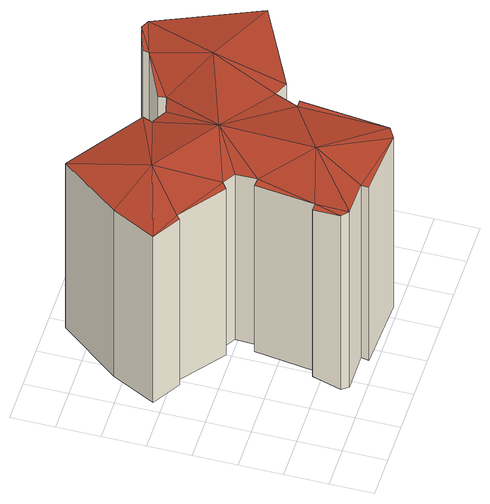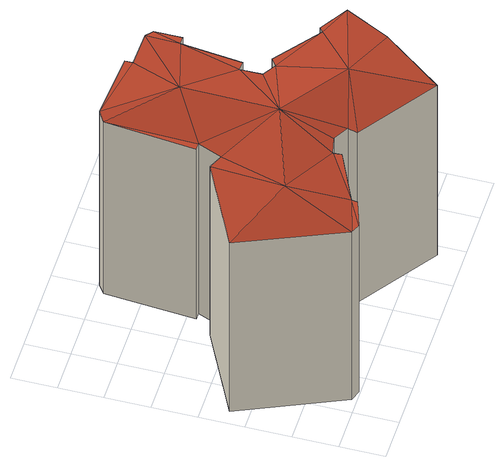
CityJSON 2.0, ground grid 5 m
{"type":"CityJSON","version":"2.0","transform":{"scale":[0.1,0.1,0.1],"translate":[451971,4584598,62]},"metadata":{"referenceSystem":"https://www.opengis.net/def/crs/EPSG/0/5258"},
"CityObjects":{
"building1":{"type":"Building","geometry":[{"type":"MultiSurface","lod":"3","boundaries":[[[0,1,2,3]],[[3,2,4,5]],[[5,4,6,7]],[[7,6,8,9]],[[9,8,10,11]],[[11,10,12,13]],[[13,12,14,15]],[[15,14,16,17]],[[17,16,18,19]],[[19,18,20,21]],[[21,20,22,23]],[[23,22,24,25]],[[25,24,26,27]],[[27,26,28,29]],[[29,28,30,31]],[[31,30,32,33]],[[33,32,34,35]],[[35,34,36,37]],[[37,36,38,39]],[[39,38,40,41]],[[41,40,42,43]],[[43,42,44,45]],[[45,44,46,47]],[[47,46,48,49]],[[49,48,50,51]],[[51,50,52,53]],[[53,52,54,55]],[[55,54,56,57]],[[57,56,58,59]],[[59,58,60,61]],[[61,60,62,63]],[[63,62,1,0]],[[36,34,64]],[[34,30,64]],[[48,42,64]],[[40,38,36]],[[40,64,42]],[[46,44,48]],[[48,44,42]],[[65,52,64]],[[64,40,36]],[[28,65,30]],[[30,34,32]],[[52,48,64]],[[50,48,52]],[[26,66,28]],[[66,65,28]],[[56,54,65]],[[54,52,65]],[[56,67,60]],[[65,8,67]],[[65,64,30]],[[58,56,60]],[[2,1,67]],[[1,62,60]],[[12,66,16]],[[66,26,24]],[[4,2,67]],[[67,56,65]],[[65,10,8]],[[10,65,12]],[[12,65,66]],[[6,67,8]],[[1,60,67]],[[14,12,16]],[[16,66,22]],[[18,16,20]],[[22,20,16]],[[22,66,24]],[[4,67,6]],[[41,31,37]],[[37,31,35]],[[53,31,41]],[[41,37,39]],[[43,49,41]],[[47,49,45]],[[49,43,45]],[[31,55,29]],[[31,33,35]],[[53,41,49]],[[51,53,49]],[[25,27,17]],[[11,29,55]],[[57,9,55]],[[55,31,53]],[[57,61,9]],[[25,17,23]],[[59,61,57]],[[9,61,3]],[[0,61,63]],[[11,55,9]],[[27,29,17]],[[13,29,11]],[[7,9,5]],[[3,61,0]],[[15,17,13]],[[17,29,13]],[[19,21,17]],[[23,17,21]],[[5,9,3]]],"semantics":{"surfaces":[{"type":"WallSurface","name":"Wall 0"},{"type":"WallSurface","name":"Wall 1"},{"type":"WallSurface","name":"Wall 2"},{"type":"WallSurface","name":"Wall 3"},{"type":"WallSurface","name":"Wall 4"},{"type":"WallSurface","name":"Wall 5"},{"type":"WallSurface","name":"Wall 6"},{"type":"WallSurface","name":"Wall 7"},{"type":"WallSurface","name":"Wall 8"},{"type":"WallSurface","name":"Wall 9"},{"type":"WallSurface","name":"Wall 10"},{"type":"WallSurface","name":"Wall 11"},{"type":"WallSurface","name":"Wall 12"},{"type":"WallSurface","name":"Wall 13"},{"type":"WallSurface","name":"Wall 14"},{"type":"WallSurface","name":"Wall 15"},{"type":"WallSurface","name":"Wall 16"},{"type":"WallSurface","name":"Wall 17"},{"type":"WallSurface","name":"Wall 18"},{"type":"WallSurface","name":"Wall 19"},{"type":"WallSurface","name":"Wall 20"},{"type":"WallSurface","name":"Wall 21"},{"type":"WallSurface","name":"Wall 22"},{"type":"WallSurface","name":"Wall 23"},{"type":"WallSurface","name":"Wall 24"},{"type":"WallSurface","name":"Wall 25"},{"type":"WallSurface","name":"Wall 26"},{"type":"WallSurface","name":"Wall 27"},{"type":"WallSurface","name":"Wall 28"},{"type":"WallSurface","name":"Wall 29"},{"type":"WallSurface","name":"Wall 30"},{"type":"WallSurface","name":"Wall 31"},{"type":"RoofSurface","name":"Roof"},{"type":"FloorSurface","name":"Floor"}],"values":[0,1,2,3,4,5,6,7,8,9,10,11,12,13,14,15,16,17,18,19,20,21,22,23,24,25,26,27,28,29,30,31,32,32,32,32,32,32,32,32,32,32,32,32,32,32,32,32,32,32,32,32,32,32,32,32,32,32,32,32,32,32,32,32,32,32,32,32,32,32,33,33,33,33,33,33,33,33,33,33,33,33,33,33,33,33,33,33,33,33,33,33,33,33,33,33,33,33,33,33]}}]}
},
"vertices":[
[0,208,21],[0,208,275],[25,258,275],[25,258,21],[77,326,275],[77,326,23],[164,266,275],[164,266,23],[160,255,275],[160,255,23],[178,245,275],[178,245,23],[198,250,275],[198,250,24],[197,259,275],[197,259,24],[256,286,275],[256,286,26],[257,293,275],[257,293,26],[289,304,275],[289,304,28],[299,299,275],[299,299,25],[349,183,275],[349,183,24],[251,134,275],[251,134,24],[235,141,275],[235,141,23],[224,114,275],[224,114,23],[232,114,275],[232,114,23],[221,12,275],[221,12,20],[208,4,275],[208,4,16],[132,9,275],[132,9,10],[132,18,275],[132,18,12],[92,19,275],[92,19,7],[84,26,275],[84,26,9],[84,57,275],[84,57,20],[93,57,275],[93,57,19],[101,126,275],[101,126,21],[111,125,275],[111,125,21],[111,150,275],[111,150,22],[96,159,275],[96,159,22],[88,153,275],[88,153,21],[37,192,275],[37,192,21],[32,188,275],[32,188,21],[162,76,286],[164,183,287],[265,218,285],[90,235,286]
]}
